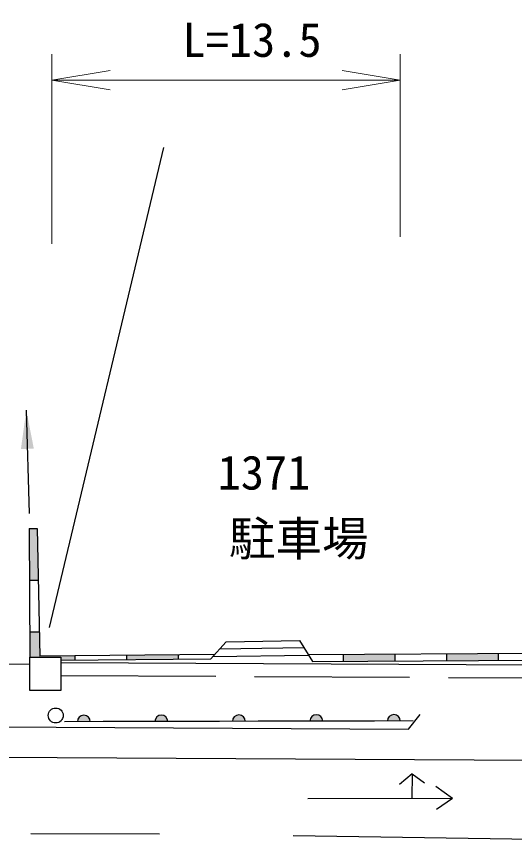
# Model space of a CAD drawing. Units: millimetres, scale not verified. Extents: x -55602354 to 84056675, y -218924267 to 380000.
# Drawn here: x 295854 to 315122, y 276534 to 308696 of the extents above; entities that cross this region are included whole.
import ezdxf
from ezdxf.enums import TextEntityAlignment as Align

# ---------------------------------------------------------------- set-up
doc = ezdxf.new("R2010")
doc.units = ezdxf.units.MM
doc.header["$LTSCALE"] = 1000
doc.linetypes.add('DASHED', pattern=[7.5, 6, -1.5])
for name, color, linetype, lineweight in [('M-BGD', 7, 'Continuous', 25), ('M-BGD-EXST', 7, 'Continuous', 25), ('M-STR-HTXT', 7, 'Continuous', 13), ('M-STR-STRC', 7, 'Continuous', 25)]:
    doc.layers.add(name, color=color, linetype=linetype, lineweight=lineweight)
doc.layers.add('M-BMK-HTXT', color=7, linetype='Continuous')
doc.styles.add('ＭＳ ゴシック', font='')
doc.styles.get('ＭＳ ゴシック').set_extended_font_data('MS Gothic')

# ---------------------------------------------------------------- blocks, each defined once
blk = doc.blocks.new('open_arrow')
at = {"color": 0, "linetype": 'Continuous', "lineweight": -2}
blk.add_lwpolyline([(7.5, 1.25), (0, 0), (7.5, -1.25)], dxfattribs=at)
blk = doc.blocks.new('filled_arrow')
at = {"color": 0, "linetype": 'Continuous', "lineweight": -2}
blk.add_solid([(7.5, 1.25), (0, 0), (7.5, -1.25)], dxfattribs=at)

msp = doc.modelspace()

# ---------------------------------------------------------------- hatches: boundary and pattern name
at = {"layer": 'M-BGD'}
for points in [[(296694, 286907), (296653, 288906), (296334, 288904), (296348, 286904)], [(297572, 283921), (297571, 283794), (298111, 283799), (298110, 283977), (296755, 283963), (296735, 284907), (296362, 284904), (296369, 283927)], [(302111, 283838), (302109, 284015), (300109, 283996), (300111, 283819)], [(310500, 283784), (310499, 284052), (308499, 284040), (308500, 283771)], [(314500, 283808), (314499, 284077), (312499, 284065), (312500, 283796)], [(298207, 281430), (298707, 281432), (298707, 281436), (298707, 281440), (298707, 281445), (298707, 281449), (298706, 281453), (298706, 281458), (298706, 281462), (298705, 281466), (298704, 281471), (298704, 281475), (298703, 281479), (298702, 281484), (298701, 281488), (298700, 281492), (298699, 281496), (298698, 281500), (298696, 281505), (298695, 281509), (298694, 281513), (298692, 281517), (298691, 281521), (298689, 281525), (298687, 281529), (298686, 281533), (298684, 281537), (298682, 281541), (298680, 281545), (298678, 281549), (298676, 281553), (298674, 281557), (298671, 281560), (298669, 281564), (298667, 281568), (298664, 281571), (298662, 281575), (298659, 281578), (298657, 281582), (298654, 281585), (298651, 281589), (298649, 281592), (298646, 281595), (298643, 281599), (298640, 281602), (298637, 281605), (298634, 281608), (298631, 281611), (298628, 281614), (298624, 281617), (298621, 281620), (298618, 281623), (298614, 281626), (298611, 281628), (298607, 281631), (298604, 281634), (298600, 281636), (298597, 281639), (298593, 281641), (298589, 281643), (298586, 281646), (298582, 281648), (298578, 281650), (298574, 281652), (298570, 281654), (298567, 281656), (298563, 281658), (298559, 281660), (298555, 281661), (298551, 281663), (298547, 281665), (298542, 281666), (298538, 281668), (298534, 281669), (298530, 281670), (298526, 281671), (298522, 281673), (298517, 281674), (298513, 281675), (298509, 281676), (298505, 281677), (298500, 281677), (298496, 281678), (298492, 281679), (298487, 281679), (298483, 281680), (298479, 281680), (298474, 281680), (298470, 281681), (298466, 281681), (298461, 281681), (298457, 281681), (298453, 281681), (298448, 281681), (298444, 281681), (298439, 281680), (298435, 281680), (298431, 281680), (298426, 281679), (298422, 281678), (298418, 281678), (298413, 281677), (298409, 281676), (298405, 281675), (298401, 281674), (298396, 281673), (298392, 281672), (298388, 281671), (298384, 281670), (298380, 281669), (298376, 281667), (298371, 281666), (298367, 281664), (298363, 281663), (298359, 281661), (298355, 281659), (298351, 281657), (298347, 281655), (298343, 281653), (298340, 281651), (298336, 281649), (298332, 281647), (298328, 281645), (298324, 281643), (298321, 281640), (298317, 281638), (298314, 281635), (298310, 281633), (298307, 281630), (298303, 281628), (298300, 281625), (298296, 281622), (298293, 281619), (298290, 281616), (298287, 281613), (298283, 281610), (298280, 281607), (298277, 281604), (298274, 281601), (298271, 281598), (298268, 281595), (298266, 281591), (298263, 281588), (298260, 281584), (298257, 281581), (298255, 281577), (298252, 281574), (298250, 281570), (298247, 281567), (298245, 281563), (298243, 281559), (298241, 281555), (298239, 281552), (298236, 281548), (298234, 281544), (298233, 281540), (298231, 281536), (298229, 281532), (298227, 281528), (298225, 281524), (298224, 281520), (298222, 281516), (298221, 281512), (298220, 281508), (298218, 281503), (298217, 281499), (298216, 281495), (298215, 281491), (298214, 281487), (298213, 281482), (298212, 281478), (298211, 281474), (298210, 281469), (298210, 281465), (298209, 281461), (298209, 281457), (298208, 281452), (298208, 281448), (298208, 281443), (298208, 281439), (298208, 281435)], [(301207, 281438), (301707, 281439), (301707, 281443), (301707, 281448), (301707, 281452), (301707, 281456), (301706, 281461), (301706, 281465), (301706, 281469), (301705, 281474), (301704, 281478), (301704, 281482), (301703, 281487), (301702, 281491), (301701, 281495), (301700, 281499), (301699, 281504), (301698, 281508), (301696, 281512), (301695, 281516), (301694, 281520), (301692, 281524), (301691, 281528), (301689, 281533), (301687, 281537), (301686, 281541), (301684, 281545), (301682, 281548), (301680, 281552), (301678, 281556), (301676, 281560), (301674, 281564), (301671, 281568), (301669, 281571), (301667, 281575), (301664, 281579), (301662, 281582), (301659, 281586), (301657, 281589), (301654, 281593), (301651, 281596), (301649, 281599), (301646, 281603), (301643, 281606), (301640, 281609), (301637, 281612), (301634, 281616), (301631, 281619), (301628, 281622), (301624, 281624), (301621, 281627), (301618, 281630), (301614, 281633), (301611, 281636), (301607, 281638), (301604, 281641), (301600, 281643), (301597, 281646), (301593, 281648), (301589, 281651), (301586, 281653), (301582, 281655), (301578, 281657), (301574, 281659), (301570, 281661), (301567, 281663), (301563, 281665), (301559, 281667), (301555, 281669), (301551, 281670), (301547, 281672), (301542, 281673), (301538, 281675), (301534, 281676), (301530, 281678), (301526, 281679), (301522, 281680), (301517, 281681), (301513, 281682), (301509, 281683), (301505, 281684), (301500, 281685), (301496, 281685), (301492, 281686), (301487, 281687), (301483, 281687), (301479, 281687), (301474, 281688), (301470, 281688), (301466, 281688), (301461, 281688), (301457, 281688), (301453, 281688), (301448, 281688), (301444, 281688), (301439, 281688), (301435, 281687), (301431, 281687), (301426, 281686), (301422, 281686), (301418, 281685), (301413, 281684), (301409, 281684), (301405, 281683), (301401, 281682), (301396, 281681), (301392, 281680), (301388, 281678), (301384, 281677), (301380, 281676), (301376, 281674), (301371, 281673), (301367, 281671), (301363, 281670), (301359, 281668), (301355, 281666), (301351, 281665), (301347, 281663), (301343, 281661), (301340, 281659), (301336, 281657), (301332, 281654), (301328, 281652), (301324, 281650), (301321, 281648), (301317, 281645), (301314, 281643), (301310, 281640), (301307, 281638), (301303, 281635), (301300, 281632), (301296, 281629), (301293, 281627), (301290, 281624), (301287, 281621), (301283, 281618), (301280, 281615), (301277, 281612), (301274, 281608), (301271, 281605), (301268, 281602), (301266, 281599), (301263, 281595), (301260, 281592), (301257, 281588), (301255, 281585), (301252, 281581), (301250, 281578), (301247, 281574), (301245, 281570), (301243, 281567), (301241, 281563), (301239, 281559), (301236, 281555), (301234, 281551), (301233, 281547), (301231, 281543), (301229, 281539), (301227, 281535), (301225, 281531), (301224, 281527), (301222, 281523), (301221, 281519), (301220, 281515), (301218, 281511), (301217, 281507), (301216, 281502), (301215, 281498), (301214, 281494), (301213, 281490), (301212, 281485), (301211, 281481), (301210, 281477), (301210, 281472), (301209, 281468), (301209, 281464), (301208, 281459), (301208, 281455), (301208, 281451), (301208, 281446), (301208, 281442)], [(304207, 281445), (304707, 281446), (304707, 281451), (304707, 281455), (304707, 281459), (304707, 281464), (304706, 281468), (304706, 281472), (304706, 281477), (304705, 281481), (304704, 281485), (304704, 281490), (304703, 281494), (304702, 281498), (304701, 281502), (304700, 281507), (304699, 281511), (304698, 281515), (304696, 281519), (304695, 281523), (304694, 281528), (304692, 281532), (304691, 281536), (304689, 281540), (304687, 281544), (304686, 281548), (304684, 281552), (304682, 281556), (304680, 281560), (304678, 281564), (304676, 281567), (304674, 281571), (304671, 281575), (304669, 281579), (304667, 281582), (304664, 281586), (304662, 281590), (304659, 281593), (304657, 281597), (304654, 281600), (304651, 281603), (304649, 281607), (304646, 281610), (304643, 281613), (304640, 281617), (304637, 281620), (304634, 281623), (304631, 281626), (304628, 281629), (304624, 281632), (304621, 281635), (304618, 281638), (304614, 281640), (304611, 281643), (304607, 281646), (304604, 281648), (304600, 281651), (304597, 281653), (304593, 281656), (304589, 281658), (304586, 281660), (304582, 281662), (304578, 281665), (304574, 281667), (304570, 281669), (304567, 281671), (304563, 281672), (304559, 281674), (304555, 281676), (304551, 281678), (304546, 281679), (304542, 281681), (304538, 281682), (304534, 281684), (304530, 281685), (304526, 281686), (304522, 281687), (304517, 281688), (304513, 281689), (304509, 281690), (304505, 281691), (304500, 281692), (304496, 281693), (304492, 281693), (304487, 281694), (304483, 281694), (304479, 281695), (304474, 281695), (304470, 281695), (304466, 281695), (304461, 281696), (304457, 281696), (304452, 281696), (304448, 281695), (304444, 281695), (304439, 281695), (304435, 281695), (304431, 281694), (304426, 281694), (304422, 281693), (304418, 281692), (304413, 281692), (304409, 281691), (304405, 281690), (304401, 281689), (304396, 281688), (304392, 281687), (304388, 281686), (304384, 281685), (304380, 281683), (304376, 281682), (304371, 281680), (304367, 281679), (304363, 281677), (304359, 281675), (304355, 281674), (304351, 281672), (304347, 281670), (304343, 281668), (304340, 281666), (304336, 281664), (304332, 281662), (304328, 281660), (304324, 281657), (304321, 281655), (304317, 281653), (304314, 281650), (304310, 281648), (304307, 281645), (304303, 281642), (304300, 281640), (304296, 281637), (304293, 281634), (304290, 281631), (304287, 281628), (304283, 281625), (304280, 281622), (304277, 281619), (304274, 281616), (304271, 281612), (304268, 281609), (304266, 281606), (304263, 281602), (304260, 281599), (304257, 281596), (304255, 281592), (304252, 281589), (304250, 281585), (304247, 281581), (304245, 281578), (304243, 281574), (304241, 281570), (304239, 281566), (304236, 281562), (304234, 281559), (304233, 281555), (304231, 281551), (304229, 281547), (304227, 281543), (304225, 281539), (304224, 281535), (304222, 281531), (304221, 281526), (304220, 281522), (304218, 281518), (304217, 281514), (304216, 281510), (304215, 281506), (304214, 281501), (304213, 281497), (304212, 281493), (304211, 281488), (304210, 281484), (304210, 281480), (304209, 281475), (304209, 281471), (304208, 281467), (304208, 281462), (304208, 281458), (304208, 281454), (304208, 281449)], [(307207, 281452), (307707, 281454), (307707, 281458), (307707, 281462), (307707, 281467), (307707, 281471), (307706, 281475), (307706, 281480), (307706, 281484), (307705, 281488), (307704, 281493), (307704, 281497), (307703, 281501), (307702, 281506), (307701, 281510), (307700, 281514), (307699, 281518), (307698, 281522), (307696, 281527), (307695, 281531), (307694, 281535), (307692, 281539), (307691, 281543), (307689, 281547), (307687, 281551), (307686, 281555), (307684, 281559), (307682, 281563), (307680, 281567), (307678, 281571), (307676, 281575), (307674, 281578), (307671, 281582), (307669, 281586), (307667, 281590), (307664, 281593), (307662, 281597), (307659, 281600), (307657, 281604), (307654, 281607), (307651, 281611), (307649, 281614), (307646, 281617), (307643, 281621), (307640, 281624), (307637, 281627), (307634, 281630), (307631, 281633), (307628, 281636), (307624, 281639), (307621, 281642), (307618, 281645), (307614, 281648), (307611, 281650), (307607, 281653), (307604, 281656), (307600, 281658), (307597, 281661), (307593, 281663), (307589, 281665), (307586, 281668), (307582, 281670), (307578, 281672), (307574, 281674), (307570, 281676), (307567, 281678), (307563, 281680), (307559, 281682), (307555, 281683), (307551, 281685), (307546, 281687), (307542, 281688), (307538, 281690), (307534, 281691), (307530, 281692), (307526, 281693), (307522, 281695), (307517, 281696), (307513, 281697), (307509, 281698), (307505, 281698), (307500, 281699), (307496, 281700), (307492, 281701), (307487, 281701), (307483, 281702), (307479, 281702), (307474, 281702), (307470, 281703), (307466, 281703), (307461, 281703), (307457, 281703), (307452, 281703), (307448, 281703), (307444, 281703), (307439, 281702), (307435, 281702), (307431, 281701), (307426, 281701), (307422, 281700), (307418, 281700), (307413, 281699), (307409, 281698), (307405, 281697), (307401, 281696), (307396, 281695), (307392, 281694), (307388, 281693), (307384, 281692), (307380, 281691), (307375, 281689), (307371, 281688), (307367, 281686), (307363, 281684), (307359, 281683), (307355, 281681), (307351, 281679), (307347, 281677), (307343, 281675), (307340, 281673), (307336, 281671), (307332, 281669), (307328, 281667), (307324, 281665), (307321, 281662), (307317, 281660), (307314, 281657), (307310, 281655), (307307, 281652), (307303, 281650), (307300, 281647), (307296, 281644), (307293, 281641), (307290, 281638), (307287, 281635), (307283, 281632), (307280, 281629), (307277, 281626), (307274, 281623), (307271, 281620), (307268, 281616), (307266, 281613), (307263, 281610), (307260, 281606), (307257, 281603), (307255, 281599), (307252, 281596), (307250, 281592), (307247, 281589), (307245, 281585), (307243, 281581), (307241, 281577), (307239, 281574), (307236, 281570), (307234, 281566), (307232, 281562), (307231, 281558), (307229, 281554), (307227, 281550), (307225, 281546), (307224, 281542), (307222, 281538), (307221, 281534), (307220, 281530), (307218, 281525), (307217, 281521), (307216, 281517), (307215, 281513), (307214, 281509), (307213, 281504), (307212, 281500), (307211, 281496), (307210, 281491), (307210, 281487), (307209, 281483), (307209, 281478), (307208, 281474), (307208, 281470), (307208, 281465), (307208, 281461), (307207, 281457)], [(310207, 281460), (310707, 281461), (310707, 281465), (310707, 281470), (310707, 281474), (310707, 281478), (310706, 281483), (310706, 281487), (310706, 281491), (310705, 281496), (310704, 281500), (310704, 281504), (310703, 281509), (310702, 281513), (310701, 281517), (310700, 281521), (310699, 281526), (310698, 281530), (310696, 281534), (310695, 281538), (310694, 281542), (310692, 281546), (310691, 281550), (310689, 281554), (310687, 281558), (310686, 281562), (310684, 281566), (310682, 281570), (310680, 281574), (310678, 281578), (310676, 281582), (310674, 281586), (310671, 281590), (310669, 281593), (310667, 281597), (310664, 281601), (310662, 281604), (310659, 281608), (310657, 281611), (310654, 281615), (310651, 281618), (310649, 281621), (310646, 281625), (310643, 281628), (310640, 281631), (310637, 281634), (310634, 281637), (310631, 281641), (310628, 281643), (310624, 281646), (310621, 281649), (310618, 281652), (310614, 281655), (310611, 281658), (310607, 281660), (310604, 281663), (310600, 281665), (310597, 281668), (310593, 281670), (310589, 281673), (310586, 281675), (310582, 281677), (310578, 281679), (310574, 281681), (310570, 281683), (310566, 281685), (310563, 281687), (310559, 281689), (310555, 281691), (310551, 281692), (310546, 281694), (310542, 281695), (310538, 281697), (310534, 281698), (310530, 281699), (310526, 281701), (310522, 281702), (310517, 281703), (310513, 281704), (310509, 281705), (310505, 281706), (310500, 281707), (310496, 281707), (310492, 281708), (310487, 281708), (310483, 281709), (310479, 281709), (310474, 281710), (310470, 281710), (310466, 281710), (310461, 281710), (310457, 281710), (310452, 281710), (310448, 281710), (310444, 281710), (310439, 281710), (310435, 281709), (310431, 281709), (310426, 281708), (310422, 281708), (310418, 281707), (310413, 281706), (310409, 281706), (310405, 281705), (310401, 281704), (310396, 281703), (310392, 281702), (310388, 281700), (310384, 281699), (310380, 281698), (310375, 281696), (310371, 281695), (310367, 281693), (310363, 281692), (310359, 281690), (310355, 281688), (310351, 281687), (310347, 281685), (310343, 281683), (310340, 281681), (310336, 281679), (310332, 281676), (310328, 281674), (310324, 281672), (310321, 281670), (310317, 281667), (310314, 281665), (310310, 281662), (310307, 281660), (310303, 281657), (310300, 281654), (310296, 281651), (310293, 281649), (310290, 281646), (310287, 281643), (310283, 281640), (310280, 281637), (310277, 281633), (310274, 281630), (310271, 281627), (310268, 281624), (310266, 281620), (310263, 281617), (310260, 281614), (310257, 281610), (310255, 281607), (310252, 281603), (310250, 281600), (310247, 281596), (310245, 281592), (310243, 281588), (310241, 281585), (310239, 281581), (310236, 281577), (310234, 281573), (310232, 281569), (310231, 281565), (310229, 281561), (310227, 281557), (310225, 281553), (310224, 281549), (310222, 281545), (310221, 281541), (310220, 281537), (310218, 281533), (310217, 281529), (310216, 281524), (310215, 281520), (310214, 281516), (310213, 281512), (310212, 281507), (310211, 281503), (310210, 281499), (310210, 281494), (310209, 281490), (310209, 281486), (310208, 281481), (310208, 281477), (310208, 281473), (310208, 281468), (310207, 281464)]]:
    msp.add_hatch(color=256, dxfattribs=at).paths.add_polyline_path(points)
at = {"layer": 'M-STR-STRC'}
msp.add_hatch(color=256, dxfattribs=at).paths.add_polyline_path([(-55594916, -215317041, 1), (-55594610, -215317070, 1), (-55594305, -215317098, 1), (-55580797, -215307366, 0.41421), (-55580889, -215307431, 0.41421), (-55580745, -215307064, 0.41421), (-55580837, -215307129, 0.41421), (-55580692, -215306761, 0.41421), (-55580785, -215306827, 0.41421), (-55566345, -215305448, 1), (-55566384, -215305752, 1), (-55566423, -215306056, 1), (-55597548, -215332337, 0.41421), (-55597635, -215332409, 0.41421), (-55597517, -215332032, 0.41421), (-55597604, -215332103, 0.41421), (-55597486, -215331727, 0.41421), (-55597573, -215331798, 0.41421), (-55585677, -215342470, 0.41421), (-55585743, -215342562, 0.41421), (-55585726, -215342167, 0.41421), (-55585792, -215342259, 0.41421), (-55585774, -215341865, 0.41421), (-55585841, -215341956, 0.41421), (-55571762, -215344566, 1), (-55571732, -215344261, 1), (-55571703, -215343956, 1), (-55559075, -215335789, 1), (-55559380, -215335758, 1), (-55559685, -215335727, 1), (-55555688, -215322973, 1), (-55555727, -215323277, 1), (-55555767, -215323581, 1), (-55393271, -215354691, 1), (-55393233, -215354387, 1), (-55393196, -215354083, 1), (-55410449, -215351682, 1), (-55410411, -215351378, 1), (-55410374, -215351073, 1), (-55407336, -215338454, 1), (-55407557, -215338427, 1), (-55407777, -215338399, 1), (-55271677, -215370690, 1), (-55271982, -215370659, 1), (-55272287, -215370628, 1), (-55266346, -215358322, 1), (-55266377, -215358627, 1), (-55266407, -215358932, 1), (-55289179, -215367259, 1), (-55289140, -215366955, 1), (-55289100, -215366651, 1), (571140, 349427, -0.39598), (571140, 349427), (571140, 348155), (571851, 348154), (573112, 350484, 0.38568), (573112, 350484)])

# ---------------------------------------------------------------- linework, layer by layer
at = {"layer": 'M-BGD'}
for p, q in [((296334, 288904), (296653, 288906)), ((296334, 288904), (296369, 283927)), ((296653, 288906), (296755, 283963)), ((296348, 286904), (296694, 286907)), ((296362, 284904), (296735, 284907)), ((303364, 283850), (303962, 284526)), ((303962, 284526), (306805, 284568)), ((306805, 284568), (307302, 283764)), ((303522, 284029), (296755, 283963)), ((302109, 284015), (302111, 283838)), ((303454, 283951), (307153, 284006)), ((303715, 284248), (306974, 284295)), ((307137, 284032), (317189, 284093)), ((308499, 284040), (308500, 283771)), ((310499, 284052), (310500, 283784)), ((312499, 284065), (312500, 283796)), ((314499, 284077), (314500, 283808)), ((296362, 282638), (296369, 283927)), ((296369, 283927), (297572, 283921)), ((297572, 283921), (297565, 282632)), ((303364, 283850), (297571, 283794)), ((297571, 283720), (317231, 283622)), ((298110, 283977), (298111, 283799)), ((300109, 283996), (300111, 283819)), ((307302, 283764), (317556, 283827)), ((287069, 283595), (296368, 283673)), ((297565, 282632), (296362, 282638)), ((299207, 281433), (297707, 281429)), ((300707, 281436), (299207, 281433)), ((302207, 281440), (300707, 281436)), ((303707, 281444), (302207, 281440)), ((305207, 281447), (303707, 281444)), ((306707, 281451), (305207, 281447)), ((308207, 281455), (306707, 281451)), ((309707, 281458), (308207, 281455)), ((311207, 281462), (309707, 281458)), ((311022, 281144), (311469, 281707)), ((292961, 281249), (311022, 281144))]:
    msp.add_line(p, q, dxfattribs=at)
at = {"layer": 'M-BGD', "linetype": 'DASHED'}
msp.add_line((297568, 283220), (317228, 283122), dxfattribs=at)
at = {"layer": 'M-BGD'}
msp.add_circle((297370, 281672), 289, dxfattribs=at)
for centre in [(298457, 281431), (301457, 281438), (304457, 281446), (307457, 281453), (310457, 281460)]:
    msp.add_arc(centre, 250, 0.1397, 180.1397, dxfattribs=at)
at = {"layer": 'M-BGD-EXST'}
msp.add_line((296229, 293482), (296342, 289483), dxfattribs=at)
at = {"layer": 'M-STR-HTXT'}
for p, q in [((297220, 299917), (297220, 307244)), ((310703, 300185), (310703, 307244)), ((297220, 306244), (310703, 306244))]:
    msp.add_line(p, q, dxfattribs=at)
at = {"layer": 'M-STR-STRC'}
for p, q in [((297132, 285076), (301557, 303642)), ((289183, 280099), (339608, 279808)), ((311171, 279418), (310678, 278997)), ((311171, 279418), (311147, 278459)), ((311171, 279418), (311649, 279066)), ((312729, 278466), (312082, 278931)), ((312729, 278466), (307123, 278444)), ((312729, 278466), (312105, 278036)), ((296408, 277105), (301390, 277096)), ((306563, 277026), (338106, 276549))]:
    msp.add_line(p, q, dxfattribs=at)

# ---------------------------------------------------------------- block references
at = {"layer": 'M-BGD-EXST', "xscale": 200, "yscale": 200, "rotation": 271.6}
msp.add_blockref('filled_arrow', (296229, 293482), dxfattribs=at)
at = {"layer": 'M-STR-HTXT', "xscale": 300, "yscale": 300}
msp.add_blockref('open_arrow', (297220, 306244), dxfattribs=at)
at = {"layer": 'M-STR-HTXT', "xscale": 300, "yscale": 300, "rotation": 180}
msp.add_blockref('open_arrow', (310703, 306244), dxfattribs=at)

# ---------------------------------------------------------------- texts
at = {"layer": 'M-BMK-HTXT', "style": 'ＭＳ ゴシック'}
for s, p in [('1371', (303633, 290011)), ('駐車場', (304078, 287456))]:
    msp.add_text(s, height=1320, dxfattribs=at).set_placement(p, align=Align.BOTTOM_LEFT)
at = {"layer": 'M-STR-HTXT', "style": 'ＭＳ ゴシック'}
msp.add_text('L=13.5', height=1320, dxfattribs=at).set_placement((304967, 306744), align=Align.BOTTOM_CENTER)

doc.saveas('drawing.dxf')
